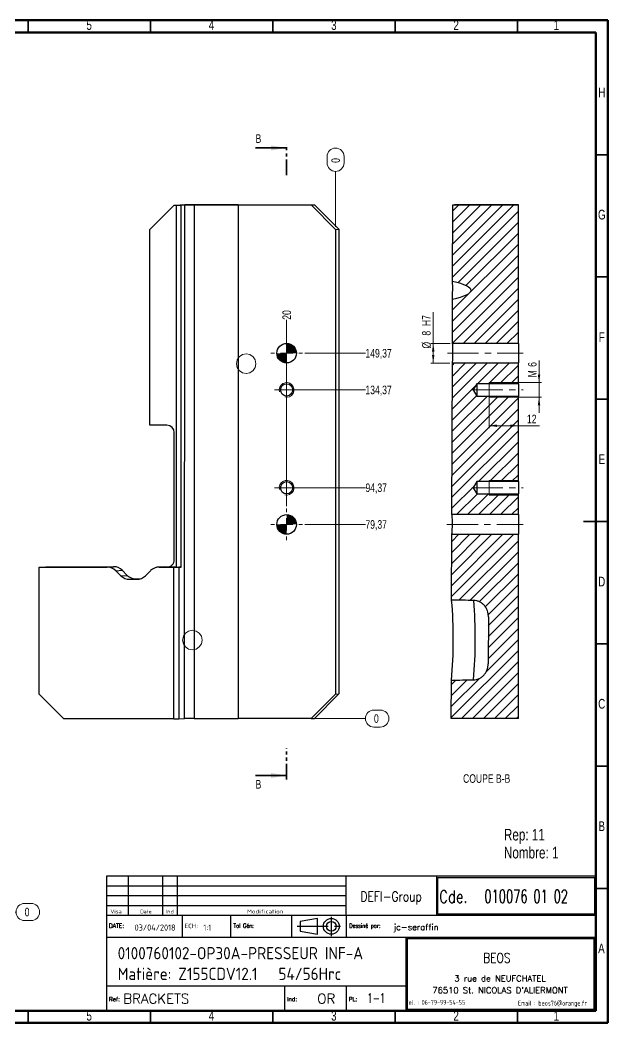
# Model space of a CAD drawing. Header units: millimetres. Extents: x 15 to 589, y 5 to 415.
# Drawn here: x 348.7 to 589, y 5 to 415 of the extents above; entities that cross this region are included whole.
import ezdxf

# ---------------------------------------------------------------- set-up
doc = ezdxf.new("R2010")
doc.units = ezdxf.units.MM
doc.linetypes.add('CENTERX2', pattern=[20.32, 12.7, -2.54, 2.54, -2.54])
doc.linetypes.add('PHANTOM', pattern=[12.7, 6.35, -1.27, 1.27, -1.27, 1.27, -1.27])
doc.layers.add('DIMENSIONS', color=176, linetype='Continuous')
doc.styles.add('SLDTEXTSTYLE0', font='TXT', dxfattribs={"width": 0.75})
doc.styles.add('SLDTEXTSTYLE1', font='ISOCP')
doc.styles.add('SLDTEXTSTYLE10', font='ISOCP', dxfattribs={"width": 1.147311})
doc.styles.add('SLDTEXTSTYLE11', font='ISOCP', dxfattribs={"width": 1.385904})
doc.styles.add('SLDTEXTSTYLE12', font='ISOCP', dxfattribs={"width": 1.246461})
doc.styles.add('SLDTEXTSTYLE13', font='ROMAND')
doc.styles.add('SLDTEXTSTYLE2', font='ROMANT', dxfattribs={"width": 0.8})
doc.styles.add('SLDTEXTSTYLE3', font='ISOCP', dxfattribs={"width": 0.8})
doc.styles.add('SLDTEXTSTYLE4', font='ROMANS', dxfattribs={"width": 0.8})
doc.styles.add('SLDTEXTSTYLE5', font='ROMANT')
doc.styles.add('SLDTEXTSTYLE6', font='ROMANS')
doc.styles.add('SLDTEXTSTYLE7', font='ROMANT', dxfattribs={"width": 0.65})
doc.styles.add('SLDTEXTSTYLE8', font='ISOCP', dxfattribs={"width": 1.446157})
doc.styles.add('SLDTEXTSTYLE9', font='ISOCP', dxfattribs={"width": 1.294402})
doc.dimstyles.new('SLDDIMSTYLE0', dxfattribs={"dimtxt": 3.5, "dimasz": 3.302, "dimexe": 0, "dimexo": 0.0625, "dimgap": 0.875, "dimtad": 0, "dimtih": 1, "dimtoh": 1, "dimdec": 0, "dimrnd": 1e-09, "dimdsep": 46, "dimtxsty": 'SLDTEXTSTYLE0', "dimblk1": 'NONE', "dimblk2": 'NONE', "dimsah": 1, "dimcen": 0.09, "dimadec": 0, "dimazin": 2, "dimtfac": 1, "dimtdec": 0, "dimtofl": 0, "dimtmove": 0, "dimatfit": 3, "dimldrblk": 'NONE', "dimfxl": 1, "dimfrac": 2, "dimtolj": 1, "dimtzin": 12, "dimarcsym": 0})
doc.dimstyles.new('SLDDIMSTYLE1', dxfattribs={"dimtxt": 3.5, "dimasz": 3.302, "dimexe": 0, "dimexo": 0.0625, "dimgap": 0.875, "dimtad": 0, "dimtih": 1, "dimtoh": 1, "dimrnd": 1e-09, "dimzin": 12, "dimdsep": 46, "dimtxsty": 'SLDTEXTSTYLE0', "dimblk1": 'NONE', "dimblk2": 'NONE', "dimsah": 1, "dimcen": 0.09, "dimadec": 0, "dimazin": 3, "dimtfac": 1, "dimtofl": 0, "dimtmove": 0, "dimatfit": 3, "dimldrblk": 'NONE', "dimfxl": 1, "dimfrac": 2, "dimtolj": 1, "dimtzin": 12, "dimarcsym": 0})
doc.dimstyles.new('SLDDIMSTYLE2', dxfattribs={"dimtxt": 3.5, "dimasz": 3.302, "dimexe": 0, "dimexo": 0.0625, "dimgap": 0.875, "dimtad": 1, "dimrnd": 1e-09, "dimzin": 12, "dimdsep": 46, "dimtxsty": 'SLDTEXTSTYLE0', "dimsah": 1, "dimcen": 0.09, "dimadec": 0, "dimazin": 3, "dimtfac": 1, "dimtofl": 0, "dimtmove": 0, "dimatfit": 3, "dimfxl": 1, "dimfrac": 2, "dimtolj": 1, "dimtzin": 12, "dimarcsym": 0})
doc.dimstyles.new('SLDDIMSTYLE4', dxfattribs={"dimtxt": 3.5, "dimasz": 3.302, "dimexe": 0, "dimexo": 0.0625, "dimgap": 0.875, "dimtad": 1, "dimrnd": 1e-09, "dimzin": 12, "dimdsep": 46, "dimtxsty": 'SLDTEXTSTYLE0', "dimsah": 1, "dimcen": 0.09, "dimadec": 0, "dimazin": 3, "dimtfac": 1, "dimtmove": 0, "dimatfit": 0, "dimfxl": 1, "dimfrac": 2, "dimtolj": 1, "dimtzin": 12, "dimarcsym": 0})

# ---------------------------------------------------------------- blocks, each defined once
blk = doc.blocks.new('SW_NOTE_0')
at = {"color": 0, "linetype": 'Continuous', "lineweight": 0, "char_height": 4.763, "attachment_point": 1, "style": 'SLDTEXTSTYLE0'}
for s, insert in [('Rep: 11', (0, 6.14)), ('Nombre: 1', (0, -1.21))]:
    blk.add_mtext(s, dxfattribs=dict(at, insert=insert))
blk = doc.blocks.new('_D')
at = {"color": 7, "linetype": 'Continuous', "lineweight": 18}
for p, q in [((350.6, 53.84), (353.19, 53.84)), ((309.12, 50.35), (347.11, 50.35)), ((353.19, 46.86), (350.6, 46.86))]:
    blk.add_line(p, q, dxfattribs=at)
for centre, start, end in [((350.6, 50.35), 90, 270), ((353.19, 50.35), 270, 90)]:
    blk.add_arc(centre, 3.49, start, end, dxfattribs=at)
at = {"color": 7, "linetype": 'Continuous', "lineweight": 18, "insert": (350.6, 52.09), "char_height": 3.5, "attachment_point": 1, "style": 'SLDTEXTSTYLE0'}
blk.add_mtext('0', dxfattribs=at)
blk = doc.blocks.new('_None')
blk = doc.blocks.new('_D_38')
at = {"color": 7, "linetype": 'Continuous', "lineweight": 18}
for p, q in [((474.19, 356.65), (474.19, 359.23)), ((481.16, 359.23), (481.16, 356.65)), ((477.67, 330.46), (477.67, 353.16))]:
    blk.add_line(p, q, dxfattribs=at)
for centre, start, end in [((477.67, 359.23), 0, 180), ((477.67, 356.65), 180, 0)]:
    blk.add_arc(centre, 3.49, start, end, dxfattribs=at)
at = {"color": 7, "linetype": 'Continuous', "lineweight": 18, "insert": (475.94, 356.65), "char_height": 3.5, "attachment_point": 1, "rotation": 90, "style": 'SLDTEXTSTYLE0'}
blk.add_mtext('0', dxfattribs=at)
blk = doc.blocks.new('_D_39')
at = {"color": 7, "linetype": 'Continuous', "lineweight": 18}
blk.add_line((457.67, 216.32), (457.67, 292.52), dxfattribs=at)
at = {"color": 7, "linetype": 'Continuous', "lineweight": 18, "insert": (455.94, 292.52), "char_height": 3.5, "attachment_point": 1, "rotation": 90, "style": 'SLDTEXTSTYLE0'}
blk.add_mtext('20', dxfattribs=at)
blk = doc.blocks.new('_D_40')
at = {"color": 7, "linetype": 'Continuous', "lineweight": 18}
for p, q in [((493.37, 132.94), (495.96, 132.94)), ((468.66, 129.45), (489.88, 129.45)), ((495.96, 125.96), (493.37, 125.96))]:
    blk.add_line(p, q, dxfattribs=at)
for centre, start, end in [((493.37, 129.45), 90, 270), ((495.96, 129.45), 270, 90)]:
    blk.add_arc(centre, 3.49, start, end, dxfattribs=at)
at = {"color": 7, "linetype": 'Continuous', "lineweight": 18, "insert": (493.37, 131.19), "char_height": 3.5, "attachment_point": 1, "style": 'SLDTEXTSTYLE0'}
blk.add_mtext('0', dxfattribs=at)
blk = doc.blocks.new('_D_41')
at = {"color": 7, "linetype": 'Continuous', "lineweight": 18}
blk.add_line((465.17, 208.82), (489.88, 208.82), dxfattribs=at)
at = {"color": 7, "linetype": 'Continuous', "lineweight": 18, "insert": (489.88, 210.56), "char_height": 3.5, "attachment_point": 1, "style": 'SLDTEXTSTYLE0'}
blk.add_mtext('79,37', dxfattribs=at)
blk = doc.blocks.new('_D_42')
at = {"color": 7, "linetype": 'Continuous', "lineweight": 18}
blk.add_line((458.67, 223.82), (489.88, 223.82), dxfattribs=at)
at = {"color": 7, "linetype": 'Continuous', "lineweight": 18, "insert": (489.88, 225.56), "char_height": 3.5, "attachment_point": 1, "style": 'SLDTEXTSTYLE0'}
blk.add_mtext('94,37', dxfattribs=at)
blk = doc.blocks.new('_D_43')
at = {"color": 7, "linetype": 'Continuous', "lineweight": 18}
blk.add_line((458.67, 263.82), (489.88, 263.82), dxfattribs=at)
at = {"color": 7, "linetype": 'Continuous', "lineweight": 18, "insert": (489.88, 265.56), "char_height": 3.5, "attachment_point": 1, "style": 'SLDTEXTSTYLE0'}
blk.add_mtext('134,37', dxfattribs=at)
blk = doc.blocks.new('_D_44')
at = {"color": 7, "linetype": 'Continuous', "lineweight": 18}
blk.add_line((465.17, 278.82), (489.88, 278.82), dxfattribs=at)
at = {"color": 7, "linetype": 'Continuous', "lineweight": 18, "insert": (489.88, 280.56), "char_height": 3.5, "attachment_point": 1, "style": 'SLDTEXTSTYLE0'}
blk.add_mtext('149,37', dxfattribs=at)
blk = doc.blocks.new('SW_CENTERMARKSYMBOL_5')
at = {"color": 0, "linetype": 'Continuous', "lineweight": 0}
for p, q in [((0, 5), (0, 6.5)), ((-5, 0), (-6.5, 0)), ((0, 0), (-2.5, 0)), ((0, 0), (0, 2.5)), ((0, 0), (0, -2.5)), ((0, 0), (2.5, 0)), ((5, 0), (6.5, 0)), ((0, -5), (0, -6.5))]:
    blk.add_line(p, q, dxfattribs=at)
blk = doc.blocks.new('SW_CENTERMARKSYMBOL_6')
at = {"color": 0, "linetype": 'Continuous', "lineweight": 0}
for p, q in [((0, 5), (0, 6.5)), ((-5, 0), (-6.5, 0)), ((0, 0), (-2.5, 0)), ((0, 0), (0, 2.5)), ((0, 0), (0, -2.5)), ((0, 0), (2.5, 0)), ((5, 0), (6.5, 0)), ((0, -5), (0, -6.5))]:
    blk.add_line(p, q, dxfattribs=at)
blk = doc.blocks.new('SW_CENTERMARKSYMBOL_7')
at = {"color": 0, "linetype": 'Continuous', "lineweight": 0}
for p, q in [((0, 2.5), (0, 5)), ((-2.5, 0), (-5, 0)), ((0, 0), (-2.5, 0)), ((0, 0), (0, 2.5)), ((0, 0), (0, -2.5)), ((0, 0), (2.5, 0)), ((2.5, 0), (5, 0)), ((0, -2.5), (0, -5))]:
    blk.add_line(p, q, dxfattribs=at)
blk = doc.blocks.new('SW_CENTERMARKSYMBOL_8')
at = {"color": 0, "linetype": 'Continuous', "lineweight": 0}
for p, q in [((0, 2.5), (0, 5)), ((-2.5, 0), (-5, 0)), ((0, 0), (-2.5, 0)), ((0, 0), (0, 2.5)), ((0, 0), (0, -2.5)), ((0, 0), (2.5, 0)), ((2.5, 0), (5, 0)), ((0, -2.5), (0, -5))]:
    blk.add_line(p, q, dxfattribs=at)
blk = doc.blocks.new('SW_DOWELSYMBOL_0')
at = {"linetype": 'Continuous', "lineweight": 0}
h = blk.add_hatch(color=0, dxfattribs=at)
edge = h.paths.add_edge_path(flags=0)
edge.add_arc((0, 0), 4, 180, 270)
edge.add_line((0, -4), (0, 0))
edge.add_line((0, 0), (-4, 0))
h = blk.add_hatch(color=0, dxfattribs=at)
edge = h.paths.add_edge_path(flags=0)
edge.add_arc((0, 0), 4, 0, 90)
edge.add_line((0, 4), (0, 0))
edge.add_line((0, 0), (4, 0))
at = {"color": 0, "linetype": 'Continuous', "lineweight": 0}
blk.add_circle((0, 0), 4, dxfattribs=at)
blk = doc.blocks.new('SW_DOWELSYMBOL_1')
at = {"linetype": 'Continuous', "lineweight": 0}
h = blk.add_hatch(color=0, dxfattribs=at)
edge = h.paths.add_edge_path(flags=0)
edge.add_arc((0, 0), 4, 180, 270)
edge.add_line((0, -4), (0, 0))
edge.add_line((0, 0), (-4, 0))
h = blk.add_hatch(color=0, dxfattribs=at)
edge = h.paths.add_edge_path(flags=0)
edge.add_arc((0, 0), 4, 0, 90)
edge.add_line((0, 4), (0, 0))
edge.add_line((0, 0), (4, 0))
at = {"color": 0, "linetype": 'Continuous', "lineweight": 0}
blk.add_circle((0, 0), 4, dxfattribs=at)
blk = doc.blocks.new('_D_45')
at = {"color": 7, "linetype": 'Continuous', "lineweight": 18}
for p, q in [((517.58, 282.82), (517.58, 295.67)), ((524.45, 282.82), (516.58, 282.82)), ((517.58, 282.82), (517.58, 274.82)), ((524.42, 274.82), (516.58, 274.82))]:
    blk.add_line(p, q, dxfattribs=at)
for points in [[(517.58, 282.82), (517.08, 279.52), (518.09, 279.52)], [(517.58, 274.82), (518.09, 278.12), (517.08, 278.12)]]:
    blk.add_solid(points, dxfattribs=at)
at = {"color": 7, "linetype": 'Continuous', "lineweight": 18, "char_height": 3.5, "attachment_point": 1, "rotation": 90, "style": 'SLDTEXTSTYLE0'}
for s, insert in [('H7', (513.02, 289.92)), ('8', (513.02, 286.02)), ('%%c', (513.07, 280.74))]:
    blk.add_mtext(s, dxfattribs=dict(at, insert=insert))
blk = doc.blocks.new('_D_46')
at = {"color": 7, "linetype": 'Continuous', "lineweight": 18}
for p, q in [((560.84, 266.82), (560.84, 275.83)), ((541.39, 266.82), (561.84, 266.82)), ((560.84, 266.82), (560.84, 260.82)), ((541.39, 260.82), (561.84, 260.82)), ((560.84, 260.82), (560.84, 254.47))]:
    blk.add_line(p, q, dxfattribs=at)
for points in [[(560.84, 266.82), (561.35, 270.12), (560.33, 270.12)], [(560.84, 260.82), (560.33, 257.52), (561.35, 257.52)]]:
    blk.add_solid(points, dxfattribs=at)
at = {"color": 7, "linetype": 'Continuous', "lineweight": 18, "char_height": 3.5, "attachment_point": 1, "rotation": 90, "style": 'SLDTEXTSTYLE0'}
for s, insert in [('6', (556.33, 273.25)), ('M', (556.33, 268.96))]:
    blk.add_mtext(s, dxfattribs=dict(at, insert=insert))
blk = doc.blocks.new('_D_47')
at = {"color": 7, "linetype": 'Continuous', "lineweight": 18}
for p, q in [((540.39, 265.82), (540.39, 248.18)), ((552.39, 265.82), (552.39, 248.18)), ((552.39, 249.18), (540.39, 249.18)), ((552.39, 249.18), (561.08, 249.18))]:
    blk.add_line(p, q, dxfattribs=at)
for points in [[(540.39, 249.18), (543.69, 248.68), (543.69, 249.69)], [(552.39, 249.18), (549.09, 249.69), (549.09, 248.68)]]:
    blk.add_solid(points, dxfattribs=at)
at = {"color": 7, "linetype": 'Continuous', "lineweight": 18, "insert": (555.91, 253.7), "char_height": 3.5, "attachment_point": 1, "style": 'SLDTEXTSTYLE0'}
blk.add_mtext('12', dxfattribs=at)

msp = doc.modelspace()

# ---------------------------------------------------------------- hatches: boundary and pattern name
at = {"linetype": 'Continuous', "lineweight": 18}
h = msp.add_hatch(dxfattribs=at)
h.set_pattern_fill('ANSI31', style=0)
edge = h.paths.add_edge_path(flags=0)
edge.add_line((525.626, 339.537), (525.528, 308.197))
edge.add_ellipse((213.037, 305.516), major_axis=(-319.997, 1.005), ratio=0.0531253, start_angle=179.32834, end_angle=180.67166, ccw=False)
edge.add_line((525.505, 300.871), (525.448, 282.822))
edge.add_line((525.448, 282.822), (552.389, 282.822))
edge.add_line((552.389, 282.822), (552.389, 339.453))
edge.add_line((552.389, 339.453), (525.626, 339.537))
h = msp.add_hatch(dxfattribs=at)
h.set_pattern_fill('ANSI31', style=0)
h.paths.add_polyline_path([(525.228, 212.822), (552.389, 212.822), (552.389, 221.322), (535.389, 221.322), (533.886, 223.822), (535.389, 226.322), (552.389, 226.322), (552.389, 261.322), (535.389, 261.322), (533.886, 263.822), (535.389, 266.322), (552.389, 266.322), (552.389, 274.822), (525.423, 274.822)], flags=0)
h = msp.add_hatch(dxfattribs=at)
h.set_pattern_fill('ANSI31', style=0)
edge = h.paths.add_edge_path(flags=0)
edge.add_spline(control_points=[(540.058, 151.892), (540.056, 151.268), (539.978, 150.639), (539.821, 150.036), (539.644, 149.357), (539.361, 148.697), (538.985, 148.106), (538.626, 147.543), (538.173, 147.03), (537.656, 146.609), (537.15, 146.197), (536.568, 145.862), (535.956, 145.636), (535.343, 145.41), (534.682, 145.286), (534.029, 145.278)], knot_values=[0.0318271, 0.0318271, 0.0318271, 0.0318271, 0.033699, 0.033699, 0.033699, 0.0358035, 0.0358035, 0.0358035, 0.0378062, 0.0378062, 0.0378062, 0.0397665, 0.0397665, 0.0397665, 0.0417294, 0.0417294, 0.0417294, 0.0417294], weights=[1, 1, 1, 1, 1, 1, 1, 1, 1, 1, 1, 1, 1, 1, 1, 1], degree=3, periodic=0)
edge.add_ellipse((438.917, 161.807), major_axis=(-319.997, 1.005), ratio=0.0531253, start_angle=169.23961, end_angle=170.32085, ccw=False)
edge.add_line((525.015, 145.165), (524.966, 129.538))
edge.add_line((524.966, 129.538), (552.389, 129.452))
edge.add_line((552.389, 129.452), (552.389, 204.822))
edge.add_line((552.389, 204.822), (525.203, 204.822))
edge.add_line((525.203, 204.822), (525.118, 177.909))
edge.add_ellipse((438.917, 161.807), major_axis=(-319.997, 1.005), ratio=0.0531253, start_angle=189.67915, end_angle=190.76039, ccw=False)
edge.add_spline(control_points=[(534.131, 177.739), (534.876, 177.725), (535.631, 177.559), (536.315, 177.264), (536.977, 176.978), (537.594, 176.563), (538.111, 176.062), (538.689, 175.504), (539.163, 174.82), (539.494, 174.088), (539.865, 173.268), (540.07, 172.359), (540.11, 171.46), (540.116, 171.336), (540.119, 171.211), (540.118, 171.087)], knot_values=[0.0000002, 0.0000002, 0.0000002, 0.0000002, 0.0022361, 0.0022361, 0.0022361, 0.0043923, 0.0043923, 0.0043923, 0.0068027, 0.0068027, 0.0068027, 0.0095069, 0.0095069, 0.0095069, 0.0098757, 0.0098757, 0.0098757, 0.0098757], weights=[1, 1, 1, 1, 1, 1, 1, 1, 1, 1, 1, 1, 1, 1, 1, 1], degree=3, periodic=0)
edge.add_line((540.118, 171.087), (540.058, 151.892))

# ---------------------------------------------------------------- linework, layer by layer
at = {"color": 7, "linetype": 'Continuous', "lineweight": 70}
for p, q in [((15, 415), (589, 415)), ((589, 415), (589, 5)), ((20, 410), (584, 410)), ((584, 410), (584, 10)), ((584, 10), (20, 10)), ((589, 5), (15, 5))]:
    msp.add_line(p, q, dxfattribs=at)
at = {"color": 7, "linetype": 'Continuous', "lineweight": 35}
for p, q in [((352, 410), (352, 415)), ((402, 410), (402, 415)), ((452, 410), (452, 415)), ((502, 410), (502, 415)), ((552, 410), (552, 415)), ((444.974, 362.755), (457.674, 362.755)), ((584, 360), (589, 360)), ((584, 310), (589, 310)), ((584, 260), (589, 260)), ((589, 210), (579, 210)), ((584, 210), (589, 210)), ((584, 160), (589, 160)), ((584, 110), (589, 110)), ((444.974, 106.162), (457.674, 106.162)), ((584, 60), (589, 60)), ((352, 10), (352, 5)), ((402, 10), (402, 5)), ((452, 10), (452, 5)), ((502, 10), (502, 5)), ((552, 10), (552, 5))]:
    msp.add_line(p, q, dxfattribs=at)
at = {"color": 7, "linetype": 'PHANTOM', "lineweight": 35}
for p, q in [((457.674, 351.643), (457.674, 364.343)), ((457.674, 104.575), (457.674, 117.281))]:
    msp.add_line(p, q, dxfattribs=at)
at = {"color": 7, "linetype": 'Continuous', "lineweight": 25}
for p, q in [((401.755, 329.396), (411.739, 339.396)), ((411.739, 339.396), (414.129, 339.537)), ((411.739, 339.396), (412.526, 339.396)), ((412.526, 339.396), (412.55, 191.396)), ((414.129, 339.537), (469.052, 339.537)), ((416.001, 339.422), (414.588, 339.401)), ((414.613, 191.402), (414.588, 339.401)), ((415.897, 129.421), (416.001, 339.422)), ((419.914, 339.433), (419.809, 129.431)), ((437.883, 339.436), (419.914, 339.433)), ((437.883, 339.45), (467.66, 339.455)), ((437.883, 339.45), (437.883, 339.436)), ((437.883, 339.436), (437.883, 129.434)), ((467.66, 339.455), (469.052, 339.537)), ((467.66, 339.455), (477.674, 329.456)), ((469.052, 339.537), (479.039, 329.537)), ((525.528, 308.197), (525.626, 339.537)), ((525.626, 339.537), (552.389, 339.453)), ((525.626, 339.537), (526.231, 339.537)), ((552.389, 339.455), (526.231, 339.537)), ((552.389, 339.453), (552.389, 339.455)), ((552.389, 282.822), (552.389, 339.453)), ((401.768, 249.396), (401.755, 329.396)), ((477.674, 329.456), (479.039, 329.537)), ((477.674, 329.456), (477.674, 139.455)), ((479.039, 329.537), (479.071, 139.538)), ((525.448, 282.822), (525.505, 300.871)), ((552.389, 282.822), (525.448, 282.822)), ((552.389, 282.822), (552.389, 274.822)), ((525.228, 212.822), (525.423, 274.822)), ((525.423, 274.822), (552.389, 274.822)), ((552.389, 266.322), (552.389, 274.822)), ((535.389, 266.322), (533.886, 263.822)), ((533.886, 263.822), (535.389, 261.322)), ((552.389, 266.322), (535.389, 266.322)), ((552.389, 266.322), (552.389, 261.322)), ((535.389, 261.322), (552.389, 261.322)), ((552.389, 226.322), (552.389, 261.322)), ((408.758, 249.396), (401.768, 249.396)), ((411.763, 194.396), (411.754, 246.396)), ((535.389, 226.322), (533.886, 223.822)), ((552.389, 226.322), (535.389, 226.322)), ((552.389, 226.322), (552.389, 221.322)), ((533.886, 223.822), (535.389, 221.322)), ((535.389, 221.322), (552.389, 221.322)), ((552.389, 212.822), (552.389, 221.322)), ((552.389, 212.822), (525.228, 212.822)), ((552.389, 212.822), (552.389, 204.822)), ((525.118, 177.909), (525.203, 204.822)), ((525.203, 204.822), (552.389, 204.822)), ((552.389, 129.452), (552.389, 204.822)), ((356.576, 191.381), (359.232, 191.537)), ((356.584, 139.381), (356.576, 191.381)), ((356.576, 191.381), (384.294, 191.381)), ((359.232, 191.537), (386.95, 191.537)), ((384.294, 191.381), (386.95, 191.537)), ((387.825, 189.916), (390.481, 190.073)), ((387.825, 189.916), (389.893, 187.845)), ((390.481, 190.073), (392.55, 188.002)), ((399.95, 187.845), (402.018, 189.916)), ((407.911, 191.529), (405.255, 191.372)), ((405.548, 191.381), (408.205, 191.537)), ((405.548, 191.381), (411.498, 191.381)), ((407.911, 191.529), (408.205, 191.537)), ((408.205, 191.537), (409.676, 191.537)), ((412.55, 191.396), (408.768, 191.396)), ((411.508, 129.381), (411.498, 191.381)), ((414.613, 191.402), (413.56, 191.386)), ((413.56, 191.386), (413.571, 129.386)), ((389.893, 187.845), (392.55, 188.002)), ((393.424, 186.381), (396.081, 186.537)), ((393.424, 186.381), (396.42, 186.381)), ((396.081, 186.537), (397.661, 186.537)), ((540.118, 171.087), (540.058, 151.892)), ((524.966, 129.538), (525.015, 145.165)), ((477.674, 139.455), (467.66, 129.454)), ((479.071, 139.538), (469.087, 129.538)), ((477.674, 139.455), (479.071, 139.538)), ((366.572, 129.381), (356.584, 139.381)), ((411.508, 129.381), (366.572, 129.381)), ((413.571, 129.386), (415.897, 129.421)), ((419.809, 129.431), (437.883, 129.434)), ((467.66, 129.454), (437.883, 129.449)), ((467.66, 129.454), (469.087, 129.538)), ((552.389, 129.452), (524.966, 129.538))]:
    msp.add_line(p, q, dxfattribs=at)
at = {"color": 7, "linetype": 'CENTERX2', "lineweight": 18}
for p, q in [((523.435, 278.822), (554.389, 278.822)), ((533.389, 263.822), (554.389, 263.822)), ((533.389, 223.822), (554.389, 223.822)), ((523.215, 208.822), (554.389, 208.822))]:
    msp.add_line(p, q, dxfattribs=at)
at = {"color": 7, "linetype": 'Continuous', "lineweight": 18}
for p, q in [((552.389, 266.822), (540.389, 266.822)), ((540.389, 266.822), (540.389, 260.822)), ((552.389, 260.822), (540.389, 260.822)), ((552.389, 226.822), (540.389, 226.822)), ((540.389, 226.822), (540.389, 220.822)), ((552.389, 220.822), (540.389, 220.822))]:
    msp.add_line(p, q, dxfattribs=at)
at = {"color": 8, "linetype": 'Continuous', "lineweight": 25}
for p, q in [((408.768, 191.396), (409.12, 191.417)), ((396.42, 186.381), (397.007, 186.415))]:
    msp.add_line(p, q, dxfattribs=at)
at = {"color": 7, "linetype": 'Continuous', "lineweight": 18, "flags": 128}
for points in [[(441.103, 270.537), (442.631, 270.842), (443.927, 271.709), (444.793, 273.006), (445.097, 274.537), (444.792, 276.068), (443.926, 277.365), (442.63, 278.233), (441.101, 278.537), (439.573, 278.233), (438.277, 277.365), (437.412, 276.068), (437.108, 274.537), (437.412, 273.006), (438.278, 271.709), (439.574, 270.842), (441.103, 270.537)], [(419.153, 157.538), (420.681, 157.842), (421.977, 158.709), (422.843, 160.007), (423.146, 161.538), (422.842, 163.068), (421.976, 164.366), (420.68, 165.233), (419.151, 165.538), (417.623, 165.233), (416.327, 164.366), (415.462, 163.068), (415.158, 161.538), (415.462, 160.007), (416.328, 158.709), (417.624, 157.842), (419.153, 157.538)]]:
    msp.add_lwpolyline(points, dxfattribs=at)
at = {"color": 7, "linetype": 'Continuous', "lineweight": 25, "flags": 128}
for points in [[(535.389, 266.322), (535.389, 266.237), (535.389, 265.987), (535.389, 265.59), (535.389, 265.072), (535.389, 264.469), (535.389, 263.822), (535.389, 263.175), (535.389, 262.572), (535.389, 262.055), (535.389, 261.657), (535.389, 261.408), (535.389, 261.322)], [(535.389, 226.322), (535.389, 226.237), (535.389, 225.987), (535.389, 225.59), (535.389, 225.072), (535.389, 224.469), (535.389, 223.822), (535.389, 223.175), (535.389, 222.572), (535.389, 222.055), (535.389, 221.657), (535.389, 221.408), (535.389, 221.322)]]:
    msp.add_lwpolyline(points, dxfattribs=at)
at = {"color": 7, "linetype": 'Continuous', "lineweight": 25}
for centre, radius in [((457.674, 278.822), 4), ((457.674, 263.822), 2.5), ((457.674, 223.822), 2.5), ((457.674, 208.822), 4)]:
    msp.add_circle(centre, radius, dxfattribs=at)
for centre, radius, start, end in [((412.9, 595.078), 255.683, 269.91603, 270.37822), ((209.915, 305.525), 315.623, 359.15504, 0.48506), ((408.756, 246.398), 2.998, 359.97087, 89.958), ((408.766, 194.394), 2.997, 270.03874, 0.0515), ((384.293, 186.39), 4.99, 44.95386, 89.99186), ((386.95, 186.547), 4.99, 44.95386, 89.99186), ((405.549, 186.392), 4.989, 90.00583, 135.05405), ((411.873, 447.063), 255.683, 269.91603, 270.37822), ((412.925, 447.079), 255.683, 269.91603, 270.37822), ((393.425, 191.371), 4.99, 224.95386, 269.99186), ((396.081, 191.528), 4.99, 224.95386, 269.99186), ((396.42, 191.369), 4.989, 270.00583, 315.05405), ((343.956, 162.106), 181.851, 354.65462, 4.98548), ((349.171, 162.089), 185.621, 354.80364, 4.83646), ((411.883, 385.064), 255.683, 269.91603, 270.37822)]:
    msp.add_arc(centre, radius, start, end, dxfattribs=at)
at = {"color": 7, "linetype": 'Continuous', "lineweight": 18}
for centre in [(457.674, 263.822), (457.674, 223.822)]:
    msp.add_arc(centre, 3, 255, 195, dxfattribs=at)
at = {"color": 7, "linetype": 'Continuous', "lineweight": 25}
for centre, major_axis, ratio, start_param, end_param in [((419.914, 339.42), (4, 0.001), 0.0031319, 1.5707942, 2.9321511), ((213.037, 305.516), (-319.997, 1.005), 0.0531253, 2.9244038, 3.3587815), ((525.435, 278.822), (0.013, 4), 0.0532002, 3.1417602, 6.2833529), ((525.215, 208.822), (0.013, 4), 0.0532002, 3.1417602, 6.2833529), ((438.917, 161.807), (-319.997, 1.005), 0.0531253, 4.4104352, 4.4398047), ((438.917, 161.807), (-319.997, 1.005), 0.0531253, 1.8433806, 1.8727501), ((419.809, 129.419), (4, 0.001), 0.0031319, 1.5707942, 2.9321511)]:
    msp.add_ellipse(centre, major_axis=major_axis, ratio=ratio, start_param=start_param, end_param=end_param, dxfattribs=at)
for points, knots in [([(540.118, 171.087), (540.119, 171.295), (540.111, 171.504), (540.079, 171.918), (540.054, 172.124), (539.955, 172.733), (539.856, 173.132), (539.584, 173.912), (539.41, 174.297), (538.999, 175.013), (538.761, 175.349), (538.22, 175.974), (537.913, 176.265), (537.257, 176.768), (536.906, 176.985), (536.343, 177.256), (536.148, 177.336), (535.758, 177.475), (535.56, 177.534), (534.959, 177.678), (534.55, 177.731), (534.131, 177.739)], [0, 0, 0, 0, 0.0625, 0.0625, 0.125, 0.125, 0.25, 0.25, 0.375, 0.375, 0.5, 0.5, 0.625, 0.625, 0.75, 0.75, 0.8125, 0.8125, 0.875, 0.875, 1, 1, 1, 1]), ([(534.029, 145.278), (534.447, 145.283), (534.856, 145.334), (535.66, 145.521), (536.058, 145.66), (536.805, 146.013), (537.158, 146.227), (537.655, 146.603), (537.815, 146.738), (538.118, 147.021), (538.262, 147.169), (538.534, 147.479), (538.663, 147.64), (538.905, 147.977), (539.018, 148.153), (539.331, 148.691), (539.504, 149.066), (539.781, 149.845), (539.886, 150.252), (540.023, 151.067), (540.057, 151.478), (540.058, 151.892)], [0, 0, 0, 0, 0.125, 0.125, 0.25, 0.25, 0.375, 0.375, 0.4375, 0.4375, 0.5, 0.5, 0.5625, 0.5625, 0.625, 0.625, 0.75, 0.75, 0.875, 0.875, 1, 1, 1, 1])]:
    msp.add_open_spline(points, degree=3, knots=knots, dxfattribs=at)
at = {"color": 7, "linetype": 'Continuous', "lineweight": 35}
for points in [[(457.674, 362.755), (451.324, 363.771), (451.324, 361.739)], [(457.674, 106.162), (451.324, 107.178), (451.324, 105.146)]]:
    msp.add_solid(points, dxfattribs=at)
at = {"layer": 'DIMENSIONS', "color": 3}
for p, q in [((482, 65), (384, 65)), ((393, 49), (393, 65)), ((407, 49), (407, 65)), ((413, 49), (413, 65)), ((384, 61), (482, 61)), ((482, 57), (384, 57)), ((384, 53), (482, 53))]:
    msp.add_line(p, q, dxfattribs=at)
at = {"layer": 'DIMENSIONS', "color": 6}
for p, q in [((384, 65), (384, 10)), ((584, 10), (584, 65)), ((584, 40), (506.384, 40)), ((506.384, 40), (506.384, 10)), ((583.8, 39.8), (506.584, 39.8)), ((506.584, 39.8), (506.584, 10.2)), ((583.6, 39.6), (506.784, 39.6)), ((506.784, 39.6), (506.784, 10.4)), ((583.4, 39.4), (506.984, 39.4)), ((506.984, 39.4), (506.984, 10.6)), ((583.4, 10.6), (583.4, 39.4)), ((583.6, 10.4), (583.6, 39.6)), ((583.8, 10.2), (583.8, 39.8)), ((384, 10), (584, 10)), ((506.584, 10.2), (583.8, 10.2)), ((506.784, 10.4), (583.6, 10.4)), ((506.984, 10.6), (583.4, 10.6))]:
    msp.add_line(p, q, dxfattribs=at)
at = {"layer": 'DIMENSIONS', "color": 1}
for p, q in [((584, 65), (482, 65)), ((482, 49), (482, 65)), ((519, 49), (519, 65)), ((519.5, 49.5), (519.5, 64.5)), ((519.5, 64.5), (583.5, 64.5)), ((583.5, 64.5), (583.5, 49.5)), ((583.5, 49.5), (519.5, 49.5)), ((384, 49), (584, 49)), ((415, 49), (415, 40)), ((434.731, 49), (434.731, 40)), ((459.62, 49), (459.62, 40)), ((482, 49), (482, 40)), ((506.384, 40), (384, 40)), ((506.384, 20), (384, 20)), ((456.792, 20), (456.792, 10)), ((482, 20), (482, 10))]:
    msp.add_line(p, q, dxfattribs=at)
at = {"layer": 'DIMENSIONS'}
for p, q in [((519.5, 49.5), (519.5, 64.5)), ((519.5, 64.5), (583.5, 64.5)), ((583.5, 64.5), (583.5, 49.5)), ((583.5, 49.5), (519.5, 49.5))]:
    msp.add_line(p, q, dxfattribs=at)
at = {"layer": 'DIMENSIONS', "color": 7}
for p, q in [((470.244, 47.75), (463.244, 46.5)), ((463.244, 46.5), (463.244, 42.5)), ((470.244, 41.25), (470.244, 47.75)), ((463.244, 42.5), (470.244, 41.25))]:
    msp.add_line(p, q, dxfattribs=at)
at = {"layer": 'DIMENSIONS', "color": 3, "linetype": 'CENTERX2'}
for p, q in [((475.934, 48.348), (475.934, 40.513)), ((461.946, 44.5), (480.201, 44.5))]:
    msp.add_line(p, q, dxfattribs=at)
at = {"layer": 'DIMENSIONS', "color": 7}
for radius in [3.25, 2]:
    msp.add_circle((475.934, 44.5), radius, dxfattribs=at)

# ---------------------------------------------------------------- block references
at = {"color": 7, "linetype": 'Continuous', "lineweight": 0}
for name, p in [('SW_CENTERMARKSYMBOL_5', (457.674, 278.822)), ('SW_DOWELSYMBOL_0', (457.674, 278.822)), ('SW_CENTERMARKSYMBOL_8', (457.674, 263.822)), ('SW_CENTERMARKSYMBOL_7', (457.674, 223.822)), ('SW_CENTERMARKSYMBOL_6', (457.674, 208.822)), ('SW_DOWELSYMBOL_1', (457.674, 208.822)), ('SW_NOTE_0', (546.482, 78.218))]:
    msp.add_blockref(name, p, dxfattribs=at)

# ---------------------------------------------------------------- texts
at = {"color": 7, "linetype": 'Continuous', "lineweight": 0, "attachment_point": 2, "style": 'SLDTEXTSTYLE0'}
for s, insert, char_height in [('5', (376.96, 414.977), 3.969), ('4', (426.96, 414.977), 3.969), ('3', (476.96, 414.977), 3.969), ('2', (526.96, 414.977), 3.969), ('1', (567.96, 414.977), 3.969), ('H', (586.49, 387.419), 3.969), ('G', (586.487, 337.477), 3.969), ('F', (586.458, 287.419), 3.969), ('E', (586.508, 237.477), 3.969), ('D', (586.453, 187.419), 3.969), ('C', (586.459, 137.477), 3.969), ('COUPE B-B', (539.438, 106.679), 3.5), ('B', (586.471, 87.419), 3.969), ('A', (586.34, 37.477), 3.969), ('5', (376.96, 9.919), 3.969), ('4', (426.96, 9.919), 3.969), ('3', (476.96, 9.919), 3.969), ('2', (526.96, 9.919), 3.969), ('1', (567.96, 9.919), 3.969)]:
    msp.add_mtext(s, dxfattribs=dict(at, insert=insert, char_height=char_height))
at = {"color": 7, "linetype": 'Continuous', "char_height": 3.5, "attachment_point": 1, "style": 'SLDTEXTSTYLE0'}
for insert in [(444.974, 368.309), (444.974, 104.313)]:
    msp.add_mtext('B', dxfattribs=dict(at, insert=insert))
at = {"layer": 'DIMENSIONS'}
for s, insert, char_height, attachment_point, style in [('DEFI-Group', (500.42, 58.701), 4, 2, 'SLDTEXTSTYLE2'), ('Cde.', (520, 59.126), 5, 1, 'SLDTEXTSTYLE2'), ('010076 01 02', (538.482, 59.44), 5.29167, 1, 'SLDTEXTSTYLE7'), ('Visa', (385.655, 51.348), 1.5671, 1, 'SLDTEXTSTYLE12'), ('Date', (397.824, 51.283), 1.4924, 1, 'SLDTEXTSTYLE10'), ('Ind', (408.254, 51.283), 1.4924, 1, 'SLDTEXTSTYLE11'), ('Modification', (441.489, 51.348), 1.56705, 1, 'SLDTEXTSTYLE8'), ('DATE:', (385.034, 45.598), 1.7277, 1, 'SLDTEXTSTYLE6'), ('03/04/2018', (395.533, 45.253), 2.5, 1, 'SLDTEXTSTYLE1'), ('ECH:', (415.911, 45.56), 1.8141, 1, 'SLDTEXTSTYLE9'), ('1:1', (423.62, 45.24), 2.5, 1, 'SLDTEXTSTYLE1'), ('Tol Gén:', (435.952, 45.598), 1.7277, 1, 'SLDTEXTSTYLE4'), ('Dessiné par:', (483.221, 45.598), 1.72768, 1, 'SLDTEXTSTYLE4'), ('jc-seraffin', (501.355, 45.42), 2.5, 1, 'SLDTEXTSTYLE5'), ('0100760102-OP30A-PRESSEUR INF-A', (388.603, 36.024), 5, 1, 'SLDTEXTSTYLE1'), ('BEOS', (543.571, 33.595), 4, 2, 'SLDTEXTSTYLE2'), ('Matière: Z155CDV12.1   54/56Hrc', (388.603, 27.564), 5, 1, 'SLDTEXTSTYLE1'), ('3 rue de NEUFCHATEL', (544.909, 24.448), 2.5, 2, 'SLDTEXTSTYLE13'), ('BRACKETS', (390.904, 16.951), 4, 1, 'SLDTEXTSTYLE5'), ('OR', (470.194, 16.951), 4, 1, 'SLDTEXTSTYLE5'), ('1-1', (490.651, 17.173), 4, 1, 'SLDTEXTSTYLE7'), ("76510 St. NICOLAS D'ALIERMONT", (544.903, 19.623), 2.5, 2, 'SLDTEXTSTYLE13'), ('Ref:', (385.034, 15.598), 1.7277, 1, 'SLDTEXTSTYLE6'), ('Ind:', (457.826, 15.598), 1.7277, 1, 'SLDTEXTSTYLE6'), ('PL:', (483.034, 15.598), 1.7277, 1, 'SLDTEXTSTYLE6'), ('Tel. : 06-79-99-54-55', (518.36, 14.429), 2, 2, 'SLDTEXTSTYLE3'), ('Email : beos76@orange.fr', (566.372, 14.097), 2, 2, 'SLDTEXTSTYLE3')]:
    msp.add_mtext(s, dxfattribs=dict(at, insert=insert, char_height=char_height, attachment_point=attachment_point, style=style))

# ---------------------------------------------------------------- dimensions: what is measured, and where the dimension line sits
at = {"color": 7, "linetype": 'Continuous', "lineweight": 18}
for feature_location, offset, dtype, origin, dimstyle, picture, middle in [((477.674344228, 329.456180099), (0, 23.702741165), 1, (477.674344228, 329.456180099), 'SLDDIMSTYLE0', '_D_38', (477.674344228, 357.941039167)), ((457.674, 215.322), (0, 77.195), 1, (477.674, 329.456), 'SLDDIMSTYLE1', '_D_39', (457.674, 295.103)), ((464.174, 278.822), (25.709, 0), 0, (467.66, 129.454), 'SLDDIMSTYLE1', '_D_44', (496.995, 278.822)), ((457.674, 263.822), (32.209, 0), 0, (467.66, 129.454), 'SLDDIMSTYLE1', '_D_43', (496.995, 263.822)), ((457.674, 223.822), (32.209, 0), 0, (467.66, 129.454), 'SLDDIMSTYLE1', '_D_42', (495.702, 223.822)), ((464.174, 208.822), (25.709, 0), 0, (467.66, 129.454), 'SLDDIMSTYLE1', '_D_41', (495.702, 208.822)), ((467.660202655, 129.453527896), (22.22323398, 0), 0, (467.660202655, 129.453527896), 'SLDDIMSTYLE0', '_D_40', (494.665554538, 129.453527896)), ((308.115697902, 50.354019897), (38.995747215, 0), 0, (308.115697902, 50.354019897), 'SLDDIMSTYLE0', '_D', (351.89356302, 50.354019897))]:
    dim = msp.add_ordinate_dim(feature_location=feature_location, offset=offset, dtype=dtype, origin=origin, dimstyle=dimstyle, dxfattribs=at)
    dim.commit()
    dim.dimension.update_dxf_attribs({"geometry": picture, "text_midpoint": middle})
for base, p1, p2, text, dimstyle, picture, middle in [((517.583, 274.822), (525.448, 282.822), (525.423, 274.822), '%%c<> H7', 'SLDDIMSTYLE2', '_D_45', (517.583, 288.207)), ((560.842, 260.822), (540.389, 266.822), (540.389, 260.822), 'M6<>', 'SLDDIMSTYLE4', '_D_46', (560.842, 272.394))]:
    dim = msp.add_linear_dim(base=base, p1=p1, p2=p2, angle=90, text=text, dimstyle=dimstyle, dxfattribs=at)
    dim.commit()
    dim.dimension.update_dxf_attribs({"geometry": picture, "text_midpoint": middle, "dimtype": 160})
dim = msp.add_linear_dim(base=(540.389, 249.184), p1=(552.389, 266.822), p2=(540.389, 266.822), dimstyle='SLDDIMSTYLE2', dxfattribs=at)
dim.commit()
dim.dimension.update_dxf_attribs({"geometry": '_D_47', "text_midpoint": (558.498, 249.184), "dimtype": 160})

doc.saveas('drawing.dxf')
